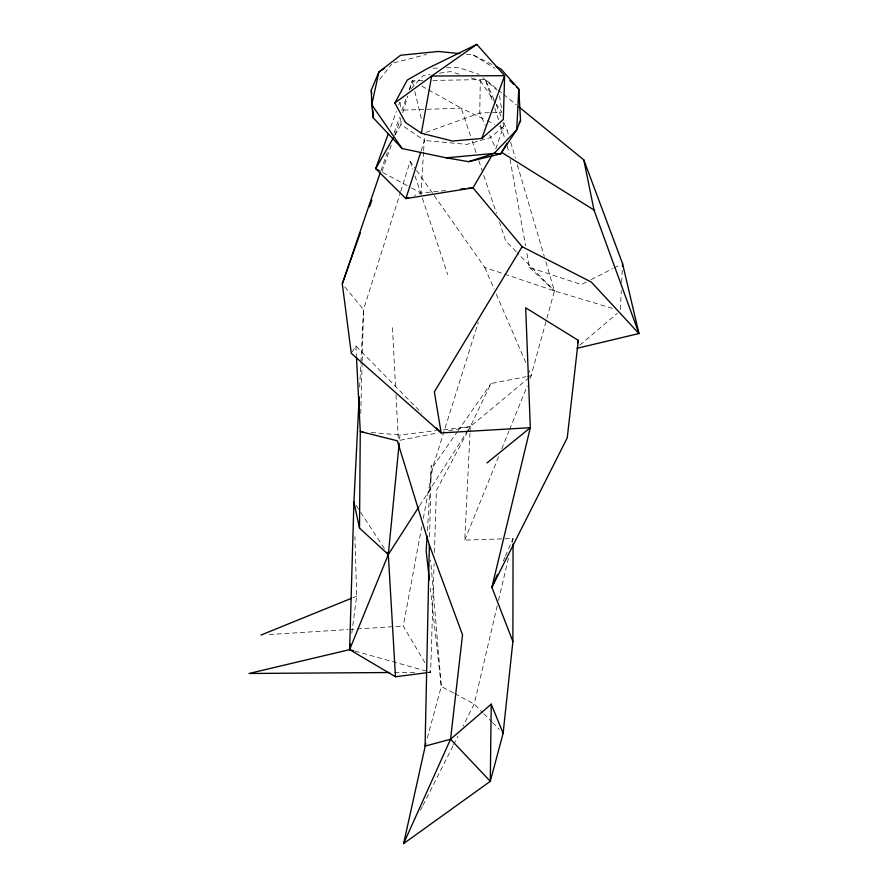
<?xml version="1.0" encoding="UTF-8"?>
<svg xmlns="http://www.w3.org/2000/svg" width="888" height="888" viewBox="0 0 888 888"><rect width="100%" height="100%" fill="white"/><g stroke="black" fill="none" stroke-linecap="round" stroke-linejoin="round"><path stroke-width="0.67" stroke-dasharray="4.44 3.33" d="M471.239 77.889L480.286 80.653L479.764 113.031L485.303 125.352M429.559 536.729L431.302 465.545L427.328 531.845M360.761 413.519L362.126 362.26M362.16 360.872L363.525 309.612L400.266 192.851M427.905 672.582L430.602 672.238L434.077 563.469M434.421 552.447L436.397 490.487L467.099 432.623M620.423 309.401L621.3 290.543M621.678 282.462L622.244 270.329M512.11 542.568L513.064 538.528L464.779 540.093L469.963 433.511M470.03 432.123L470.296 426.595L490.975 383.516L526.04 376.723M359.662 387.135L360.828 363.603M360.905 362.215L363.525 309.612L342.291 283.805M423.532 152.026L421.023 193.04L414.718 195.349M423.62 150.66L424.619 134.255M399.578 439.116L399.977 434.987L436.496 430.625M351.792 633.188L356.665 596.181L354.934 536.652M424.986 662.759L403.23 626.04L421.789 526.595M423.31 518.426L432.978 466.655L478.31 322.222M497.258 605.794L474.192 704.006L462.959 726.251M498.523 600.41L508.635 557.364M427.239 738.15L441.303 686.48L430.636 560.051M402.764 112.721L407.803 96.104M409.668 89.732L412.276 80.808L423.31 80.619M400.688 191.531L410.178 161.361L415.739 169.264M421.09 151.049L424.464 140.493L401.01 124.564L400.799 119.025M503.085 122.533L503.54 126.396L495.826 148.762L489.732 135.209M380.885 170.818L387.257 152.558M394.083 132.989L399.545 117.338M401.82 110.811L406.815 96.459M409.091 89.943L412.276 80.808L417.049 83.472M381.995 171.495L392.152 142.757M394.916 134.932L400.921 117.949M390.72 127.04L396.348 111.433M398.701 104.928L399.644 102.32M464.779 540.093L499.145 455.322M501.753 448.895L509.035 430.913M509.557 429.626L527.261 385.958M530.391 378.255L554.434 290.931L544.666 257.731M503.285 561.038L504.917 557.287M505.461 556.032L513.064 538.528M420.479 810.245L422.355 806.537M422.988 805.305L452.958 746.009M453.59 744.777L457.964 736.13M467.743 431.413L470.296 426.595L529.326 377.433M394.86 135.287L401.01 124.564M351.937 352.259L355.91 346.02L421.811 413.175M419.613 505.683L470.296 426.595L443.256 429.825M432.978 466.655L457.276 431.823M458.053 430.702L490.975 383.516M379.753 79.298L391.553 64.28M411.188 88.778L423.188 75.524L430.025 74.537M503.54 126.396L490.431 137.585L466.999 144.367L424.464 140.493M579.853 345.099L617.238 313.397M586.224 282.095L581.374 284.56L529.459 267.432L526.54 251.204M591.064 279.631L612.864 268.531M614.085 267.91L620.135 264.835M352.847 597.735L356.665 596.181M425.985 132.423L479.764 113.031L501.875 112.21L496.481 104.318M393.706 62.87L426.44 54.49M527.383 376.468L531.435 375.68L529.237 370.585M400.033 440.27L437.873 432.911M448.684 430.802L470.296 426.595M439.604 73.16L450.56 71.584L459.607 74.337M445.654 190.576L421.023 193.04L409.091 186.624M269.275 634.52L347.985 629.537M349.373 629.448L403.23 626.04M403.685 110.112L461.205 108.147L486.036 120.091M433.078 68.21L439.749 68.021M446.42 67.832L458.43 67.499L478.998 74.337M432.956 80.442L485.336 79.52L497.114 89.122M394.572 672.482L416.75 672.338M427.838 672.26L430.602 672.238L428.504 668.686M371.228 432.478L399.977 434.987M466.422 54.279L473.138 54.956L492.54 64.791M354.934 651.115L430.602 672.238M612.443 308.369L554.434 290.931L484.793 267.466L433.988 195.227M487.279 120.69L494.738 124.265M499.7 126.662L507.148 130.236L508.713 135.553M453.479 692.973L441.303 686.48L430.291 588.078M454.7 693.617L474.192 704.006L482.883 712.775M382.85 172.527L407.903 185.981M421.822 86.147L461.205 108.147L471.783 139.694M473.138 54.956L495.093 68.398M498.179 89.999L502.464 93.495M503.529 94.361L516.372 104.851M482.972 77.822L496.847 90.043M529.459 267.432L554.434 290.931L517.16 252.647M483.838 713.752L491.564 721.544M492.529 722.521L499.278 729.348M516.206 251.67L505.694 240.87L499.533 222.466M416.528 170.385L433.2 194.095M480.286 80.653L495.704 103.186M356.166 505.472L359.906 511.177M360.661 512.321L384.582 548.828M484.793 267.466L494.117 289.111M496.314 294.206L525.94 362.948M494.061 99.811L485.336 79.52L492.64 101.643M496.248 104.873L501.698 117.56M503.873 122.633L507.148 130.236M472.216 141.003L476.179 152.825M478.832 160.717L496.448 213.275M494.783 108.147L499.933 123.765M500.366 125.064L505.083 139.383M507.237 145.887L509.068 153.89M410.178 161.361L412.798 169.253M414.974 175.835L421.955 196.892M422.388 198.213L447.674 274.547M510.667 142.191L515.362 158.131M517.316 164.768L544.277 256.399M412.276 80.808L413.553 86.147M414.829 91.486L421.844 120.868M510.034 159.296L525.574 245.798M499.478 95.749L501.62 108.935M392.463 327.728L395.693 389.421M395.981 394.905L398.435 441.525M355.91 346.02L356.399 355.677M400.166 102.409L400.433 109.324"/><path stroke-width="1.33" d="M425.796 743.445L403.618 843.6L490.298 781.329L503.13 733.244L512.887 641.547L513.053 544.022M426.551 672.76L395.493 676.756L388.311 554.534L359.507 528.116L360.273 431.524L356.465 357.054M403.618 843.6L450.549 739.238L491.231 704.173L490.298 781.329L450.549 739.238L462.526 634.82L429.359 544.943L397.325 440.803L360.273 431.524L363.014 431.768M429.359 544.943L425.075 746.098L450.549 739.238M622.433 266.289L622.555 263.603L583.793 159.873L518.514 106.593M359.174 396.825L353.924 502.042L349.617 649.639L395.493 676.756M427.084 535.986L426.173 551.182L429.381 579.875M399.178 443.234L388.311 554.534L349.617 649.639L249.051 673.481L389.033 672.527M497.313 574.791L491.885 587.301L530.336 427.683L525.685 307.814L578.31 340.359L567.243 437.851L491.885 587.301L512.887 641.547M350.338 644.155L349.617 649.639L353.602 650.749M421.345 133.222L431.679 76.024L476.789 44.4L504.617 75.691L503.33 119.492L481.818 138.461L452.392 141.026L421.345 133.222L405.428 122.444L394.849 102.975L407.348 79.987L427.739 68.365L476.789 44.4M577.566 342.724L578.31 340.359M420.668 152.37L405.905 198.579L473.015 187.845L491.686 155.866M486.968 462.937L530.336 427.683L441.192 432.933L351.282 353.302L342.291 283.805L380.43 172.117M342.291 283.805L360.295 232.878M369.53 206.749L371.839 200.222M388.367 133.544L375.691 168.676L405.905 198.579L408.425 197.658M481.818 138.461L504.617 75.691L431.679 76.024L394.849 102.975M496.181 66.633L501.032 69.098L518.792 89.1L520.534 120.59L516.716 129.848L500.699 153.835L468.775 161.672L446.342 157.853L402.142 148.573L373.326 117.949L371.761 104.795L371.317 90.021L378.899 71.984L400.588 55.245L438.228 51.471L459.707 53.613M393.484 137.673L375.691 168.676L379.276 170.596M507.07 143.146L500.699 153.835L494.139 153.369L446.342 157.853M519.114 122.966L520.534 120.59M467.543 188.389L473.015 187.845L522.122 246.698L434.343 391.852L441.192 432.933L436.352 427.994M418.87 506.848L388.311 554.534L386.824 552.258M384.526 68.332L378.899 71.984L371.761 104.795L402.142 148.573M260.983 635.053L351.57 598.257M468.775 161.672L494.139 153.369L516.716 129.848L518.792 89.1L516.805 87.191M577.045 348.307L638.949 333.544L622.555 263.603M460.706 189.066L464.813 188.667M522.122 246.698L591.286 282.051L638.949 333.544L594.005 210.001L583.793 159.873M501.676 152.403L594.005 210.001M509.834 80.519L513.819 84.327M491.231 704.173L503.13 733.244M359.507 528.116L353.924 502.042L354.012 504.817M371.317 90.021L371.606 94.006M371.983 99.334L372.56 107.315M372.749 109.968L373.326 117.949"/></g></svg>
